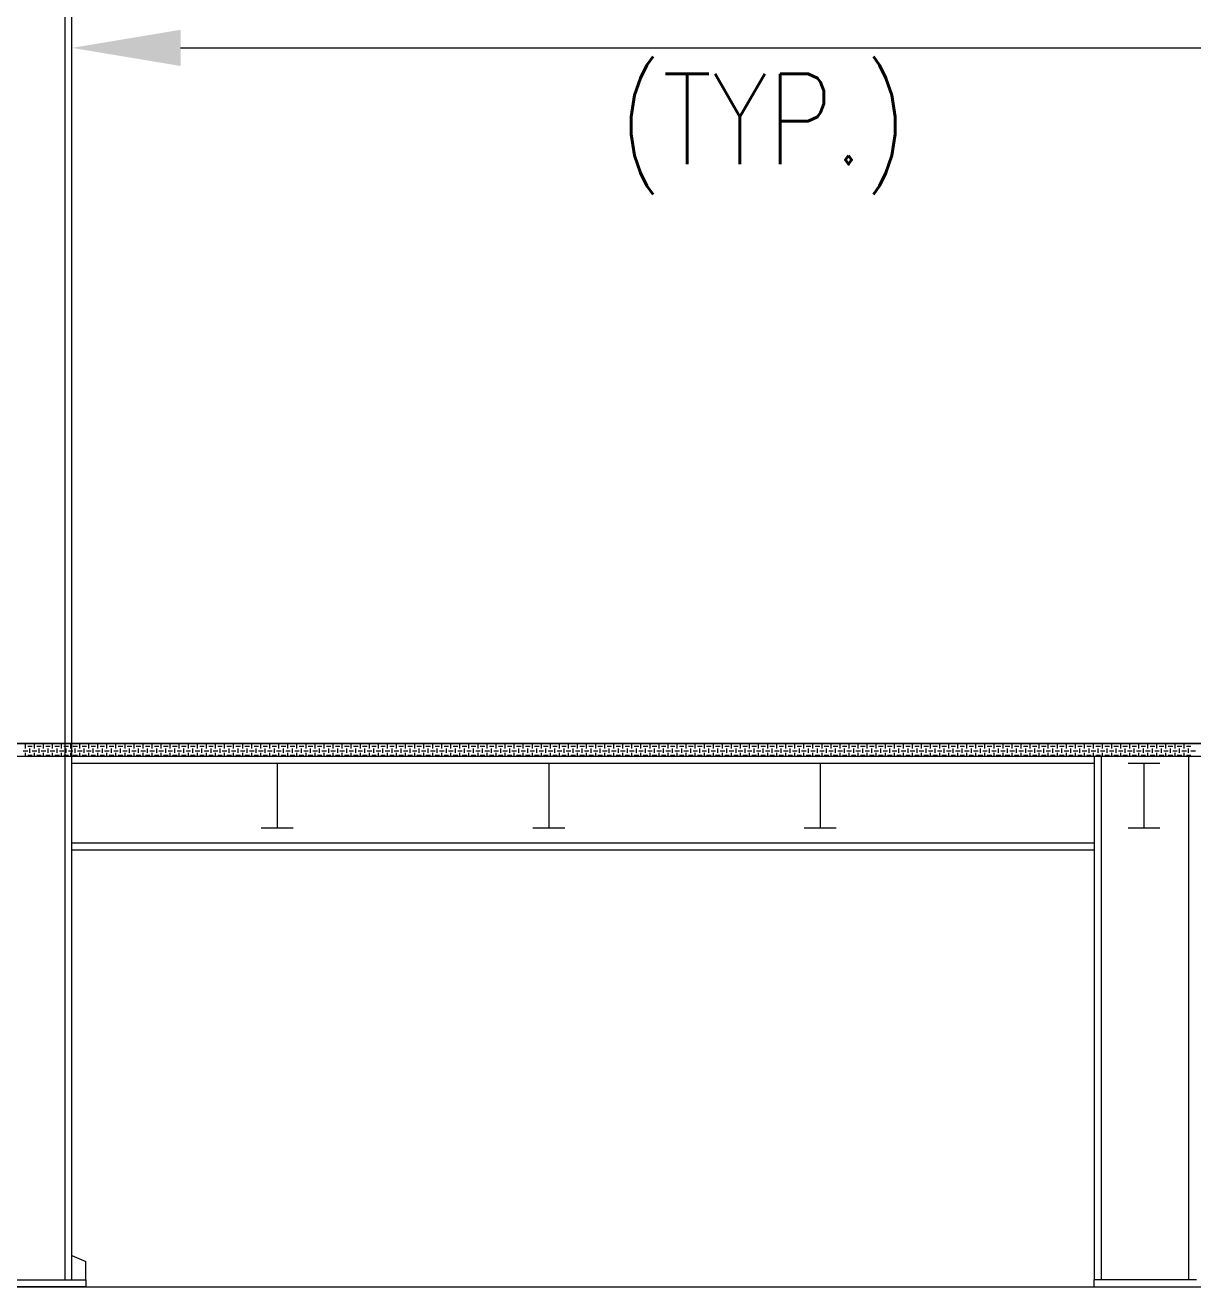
# Model space of a CAD drawing. Header units: millimetres. Extents: x 656141 to 1304589, y -54663 to 110742.
# Drawn here: x 980245 to 986694, y 79349 to 86317 of the extents above; entities that cross this region are included whole.
import ezdxf

# ---------------------------------------------------------------- set-up
doc = ezdxf.new("R2010")
doc.units = ezdxf.units.MM
doc.header["$LTSCALE"] = 0.35
doc.header["$MEASUREMENT"] = 0
doc.linetypes.add('CONTIN', pattern=[0, 0, 0])
doc.layers.get('0').update_dxf_attribs({"linetype": 'CONTIN'})
doc.styles.add('ROMANT', font='simplex.shx')

msp = doc.modelspace()

# ---------------------------------------------------------------- linework, layer by layer
at = {"lineweight": 0}
for p, q in [((980465.2, 79387.3), (980465.3, 89466.2)), ((980503.3, 79387.3), (980503.4, 89466.2)), ((980501.3, 82240.8), (986152.2, 82240.8)), ((986152.2, 79387.3), (986152.2, 82278.9)), ((986190.3, 79387.3), (986190.3, 82278.9)), ((986673.2, 79387.3), (986673.2, 82278.9)), ((980503.3, 81801), (986152.2, 81801)), ((980503.3, 81762.9), (986152.2, 81762.9)), ((980503.3, 79521.1), (980579.5, 79488.9)), ((980579.5, 79387.3), (980579.5, 79488.9)), ((979768, 79387.3), (980579.5, 79387.3)), ((979844.2, 79387.3), (980503.3, 79387.3)), ((980579.5, 79387.3), (980579.5, 79349.2)), ((980579.5, 79349.2), (979768, 79349.2))]:
    msp.add_line(p, q, dxfattribs=at)
at = {"color": 6, "linetype": 'ByBlock', "lineweight": 0}
msp.add_line((981103.4, 86191.5), (988197.8, 86191.5), dxfattribs=at)
at = {"color": 251, "linetype": 'Continuous', "lineweight": 0}
for p, q in [((961120.2, 82349.2), (999227.3, 82349.2)), ((999227.3, 82349.2), (961120.2, 82349.2)), ((980233.8, 82309.8), (980258.8, 82309.8)), ((980246.3, 82322.3), (980246.3, 82347.3)), ((980246.3, 82278.9), (980246.3, 82297.3)), ((980258.8, 82334.8), (980283.8, 82334.8)), ((980258.8, 82284.8), (980283.8, 82284.8)), ((980271.3, 82347.3), (980271.3, 82349.2)), ((980271.3, 82297.3), (980271.3, 82322.3)), ((980283.8, 82309.8), (980308.8, 82309.8)), ((980296.3, 82322.3), (980296.3, 82347.3)), ((980296.3, 82278.9), (980296.3, 82297.3)), ((980308.8, 82334.8), (980333.8, 82334.8)), ((980308.8, 82284.8), (980333.8, 82284.8)), ((980321.3, 82347.3), (980321.3, 82349.2)), ((980321.3, 82297.3), (980321.3, 82322.3)), ((980333.8, 82309.8), (980358.8, 82309.8)), ((980346.3, 82322.3), (980346.3, 82347.3)), ((980346.3, 82278.9), (980346.3, 82297.3)), ((980358.8, 82334.8), (980383.8, 82334.8)), ((980358.8, 82284.8), (980383.8, 82284.8)), ((980371.3, 82347.3), (980371.3, 82349.2)), ((980371.3, 82297.3), (980371.3, 82322.3)), ((980383.8, 82309.8), (980408.8, 82309.8)), ((980396.3, 82322.3), (980396.3, 82347.3)), ((980396.3, 82278.9), (980396.3, 82297.3)), ((980408.8, 82334.8), (980433.8, 82334.8)), ((980408.8, 82284.8), (980433.8, 82284.8)), ((980421.3, 82347.3), (980421.3, 82349.2)), ((980421.3, 82297.3), (980421.3, 82322.3)), ((980433.8, 82309.8), (980458.8, 82309.8)), ((980446.3, 82322.3), (980446.3, 82347.3)), ((980446.3, 82278.9), (980446.3, 82297.3)), ((980458.8, 82334.8), (980483.8, 82334.8)), ((980458.8, 82284.8), (980483.8, 82284.8)), ((980471.3, 82347.3), (980471.3, 82349.2)), ((980471.3, 82297.3), (980471.3, 82322.3)), ((980483.8, 82309.8), (980508.8, 82309.8)), ((980496.3, 82322.3), (980496.3, 82347.3)), ((980496.3, 82278.9), (980496.3, 82297.3)), ((980508.8, 82334.8), (980533.8, 82334.8)), ((980508.8, 82284.8), (980533.8, 82284.8)), ((980521.3, 82347.3), (980521.3, 82349.2)), ((980521.3, 82297.3), (980521.3, 82322.3)), ((980533.8, 82309.8), (980558.8, 82309.8)), ((980546.3, 82322.3), (980546.3, 82347.3)), ((980546.3, 82278.9), (980546.3, 82297.3)), ((980558.8, 82334.8), (980583.8, 82334.8)), ((980558.8, 82284.8), (980583.8, 82284.8)), ((980571.3, 82347.3), (980571.3, 82349.2)), ((980571.3, 82297.3), (980571.3, 82322.3)), ((980583.8, 82309.8), (980608.8, 82309.8)), ((980596.3, 82322.3), (980596.3, 82347.3)), ((980596.3, 82278.9), (980596.3, 82297.3)), ((980608.8, 82334.8), (980633.8, 82334.8)), ((980608.8, 82284.8), (980633.8, 82284.8)), ((980621.3, 82347.3), (980621.3, 82349.2)), ((980621.3, 82297.3), (980621.3, 82322.3)), ((980633.8, 82309.8), (980658.8, 82309.8)), ((980646.3, 82322.3), (980646.3, 82347.3)), ((980646.3, 82278.9), (980646.3, 82297.3)), ((980658.8, 82334.8), (980683.8, 82334.8)), ((980658.8, 82284.8), (980683.8, 82284.8)), ((980671.3, 82347.3), (980671.3, 82349.2)), ((980671.3, 82297.3), (980671.3, 82322.3)), ((980683.8, 82309.8), (980708.8, 82309.8)), ((980696.3, 82322.3), (980696.3, 82347.3)), ((980696.3, 82278.9), (980696.3, 82297.3)), ((980708.8, 82334.8), (980733.8, 82334.8)), ((980708.8, 82284.8), (980733.8, 82284.8)), ((980721.3, 82347.3), (980721.3, 82349.2)), ((980721.3, 82297.3), (980721.3, 82322.3)), ((980733.8, 82309.8), (980758.8, 82309.8)), ((980746.3, 82322.3), (980746.3, 82347.3)), ((980746.3, 82278.9), (980746.3, 82297.3)), ((980758.8, 82334.8), (980783.8, 82334.8)), ((980758.8, 82284.8), (980783.8, 82284.8)), ((980771.3, 82347.3), (980771.3, 82349.2)), ((980771.3, 82297.3), (980771.3, 82322.3)), ((980783.8, 82309.8), (980808.8, 82309.8)), ((980796.3, 82322.3), (980796.3, 82347.3)), ((980796.3, 82278.9), (980796.3, 82297.3)), ((980808.8, 82334.8), (980833.8, 82334.8)), ((980808.8, 82284.8), (980833.8, 82284.8)), ((980821.3, 82347.3), (980821.3, 82349.2)), ((980821.3, 82297.3), (980821.3, 82322.3)), ((980833.8, 82309.8), (980858.8, 82309.8)), ((980846.3, 82322.3), (980846.3, 82347.3)), ((980846.3, 82278.9), (980846.3, 82297.3)), ((980858.8, 82334.8), (980883.8, 82334.8)), ((980858.8, 82284.8), (980883.8, 82284.8)), ((980871.3, 82347.3), (980871.3, 82349.2)), ((980871.3, 82297.3), (980871.3, 82322.3)), ((980883.8, 82309.8), (980908.8, 82309.8)), ((980896.3, 82322.3), (980896.3, 82347.3)), ((980896.3, 82278.9), (980896.3, 82297.3)), ((980908.8, 82334.8), (980933.8, 82334.8)), ((980908.8, 82284.8), (980933.8, 82284.8)), ((980921.3, 82347.3), (980921.3, 82349.2)), ((980921.3, 82297.3), (980921.3, 82322.3)), ((980933.8, 82309.8), (980958.8, 82309.8)), ((980946.3, 82322.3), (980946.3, 82347.3)), ((980946.3, 82278.9), (980946.3, 82297.3)), ((980958.8, 82334.8), (980983.8, 82334.8)), ((980958.8, 82284.8), (980983.8, 82284.8)), ((980971.3, 82347.3), (980971.3, 82349.2)), ((980971.3, 82297.3), (980971.3, 82322.3)), ((980983.8, 82309.8), (981008.8, 82309.8)), ((980996.3, 82322.3), (980996.3, 82347.3)), ((980996.3, 82278.9), (980996.3, 82297.3)), ((981008.8, 82334.8), (981033.8, 82334.8)), ((981008.8, 82284.8), (981033.8, 82284.8)), ((981021.3, 82347.3), (981021.3, 82349.2)), ((981021.3, 82297.3), (981021.3, 82322.3)), ((981033.8, 82309.8), (981058.8, 82309.8)), ((981046.3, 82322.3), (981046.3, 82347.3)), ((981046.3, 82278.9), (981046.3, 82297.3)), ((981058.8, 82334.8), (981083.8, 82334.8)), ((981058.8, 82284.8), (981083.8, 82284.8)), ((981071.3, 82347.3), (981071.3, 82349.2)), ((981071.3, 82297.3), (981071.3, 82322.3)), ((981083.8, 82309.8), (981108.8, 82309.8)), ((981096.3, 82322.3), (981096.3, 82347.3)), ((981096.3, 82278.9), (981096.3, 82297.3)), ((981108.8, 82334.8), (981133.8, 82334.8)), ((981108.8, 82284.8), (981133.8, 82284.8)), ((981121.3, 82347.3), (981121.3, 82349.2)), ((981121.3, 82297.3), (981121.3, 82322.3)), ((981133.8, 82309.8), (981158.8, 82309.8)), ((981146.3, 82322.3), (981146.3, 82347.3)), ((981146.3, 82278.9), (981146.3, 82297.3)), ((981158.8, 82334.8), (981183.8, 82334.8)), ((981158.8, 82284.8), (981183.8, 82284.8)), ((981171.3, 82347.3), (981171.3, 82349.2)), ((981171.3, 82297.3), (981171.3, 82322.3)), ((981183.8, 82309.8), (981208.8, 82309.8)), ((981196.3, 82322.3), (981196.3, 82347.3)), ((981196.3, 82278.9), (981196.3, 82297.3)), ((981208.8, 82334.8), (981233.8, 82334.8)), ((981208.8, 82284.8), (981233.8, 82284.8)), ((981221.3, 82347.3), (981221.3, 82349.2)), ((981221.3, 82297.3), (981221.3, 82322.3)), ((981233.8, 82309.8), (981258.8, 82309.8)), ((981246.3, 82322.3), (981246.3, 82347.3)), ((981246.3, 82278.9), (981246.3, 82297.3)), ((981258.8, 82334.8), (981283.8, 82334.8)), ((981258.8, 82284.8), (981283.8, 82284.8)), ((981271.3, 82347.3), (981271.3, 82349.2)), ((981271.3, 82297.3), (981271.3, 82322.3)), ((981283.8, 82309.8), (981308.8, 82309.8)), ((981296.3, 82322.3), (981296.3, 82347.3)), ((981296.3, 82278.9), (981296.3, 82297.3)), ((981308.8, 82334.8), (981333.8, 82334.8)), ((981308.8, 82284.8), (981333.8, 82284.8)), ((981321.3, 82347.3), (981321.3, 82349.2)), ((981321.3, 82297.3), (981321.3, 82322.3)), ((981333.8, 82309.8), (981358.8, 82309.8)), ((981346.3, 82322.3), (981346.3, 82347.3)), ((981346.3, 82278.9), (981346.3, 82297.3)), ((981358.8, 82334.8), (981383.8, 82334.8)), ((981358.8, 82284.8), (981383.8, 82284.8)), ((981371.3, 82347.3), (981371.3, 82349.2)), ((981371.3, 82297.3), (981371.3, 82322.3)), ((981383.8, 82309.8), (981408.8, 82309.8)), ((981396.3, 82322.3), (981396.3, 82347.3)), ((981396.3, 82278.9), (981396.3, 82297.3)), ((981408.8, 82334.8), (981433.8, 82334.8)), ((981408.8, 82284.8), (981433.8, 82284.8)), ((981421.3, 82347.3), (981421.3, 82349.2)), ((981421.3, 82297.3), (981421.3, 82322.3)), ((981433.8, 82309.8), (981458.8, 82309.8)), ((981446.3, 82322.3), (981446.3, 82347.3)), ((981446.3, 82278.9), (981446.3, 82297.3)), ((981458.8, 82334.8), (981483.8, 82334.8)), ((981458.8, 82284.8), (981483.8, 82284.8)), ((981471.3, 82347.3), (981471.3, 82349.2)), ((981471.3, 82297.3), (981471.3, 82322.3)), ((981483.8, 82309.8), (981508.8, 82309.8)), ((981496.3, 82322.3), (981496.3, 82347.3)), ((981496.3, 82278.9), (981496.3, 82297.3)), ((981508.8, 82334.8), (981533.8, 82334.8)), ((981508.8, 82284.8), (981533.8, 82284.8)), ((981521.3, 82347.3), (981521.3, 82349.2)), ((981521.3, 82297.3), (981521.3, 82322.3)), ((981533.8, 82309.8), (981558.8, 82309.8)), ((981546.3, 82322.3), (981546.3, 82347.3)), ((981546.3, 82278.9), (981546.3, 82297.3)), ((981558.8, 82334.8), (981583.8, 82334.8)), ((981558.8, 82284.8), (981583.8, 82284.8)), ((981571.3, 82347.3), (981571.3, 82349.2)), ((981571.3, 82297.3), (981571.3, 82322.3)), ((981583.8, 82309.8), (981608.8, 82309.8)), ((981596.3, 82322.3), (981596.3, 82347.3)), ((981596.3, 82278.9), (981596.3, 82297.3)), ((981608.8, 82334.8), (981633.8, 82334.8)), ((981608.8, 82284.8), (981633.8, 82284.8)), ((981621.3, 82347.3), (981621.3, 82349.2)), ((981621.3, 82297.3), (981621.3, 82322.3)), ((981633.8, 82309.8), (981658.8, 82309.8)), ((981646.3, 82322.3), (981646.3, 82347.3)), ((981646.3, 82278.9), (981646.3, 82297.3)), ((981658.8, 82334.8), (981683.8, 82334.8)), ((981658.8, 82284.8), (981683.8, 82284.8)), ((981671.3, 82347.3), (981671.3, 82349.2)), ((981671.3, 82297.3), (981671.3, 82322.3)), ((981683.8, 82309.8), (981708.8, 82309.8)), ((981696.3, 82322.3), (981696.3, 82347.3)), ((981696.3, 82278.9), (981696.3, 82297.3)), ((981708.8, 82334.8), (981733.8, 82334.8)), ((981708.8, 82284.8), (981733.8, 82284.8)), ((981721.3, 82347.3), (981721.3, 82349.2)), ((981721.3, 82297.3), (981721.3, 82322.3)), ((981733.8, 82309.8), (981758.8, 82309.8)), ((981746.3, 82322.3), (981746.3, 82347.3)), ((981746.3, 82278.9), (981746.3, 82297.3)), ((981758.8, 82334.8), (981783.8, 82334.8)), ((981758.8, 82284.8), (981783.8, 82284.8)), ((981771.3, 82347.3), (981771.3, 82349.2)), ((981771.3, 82297.3), (981771.3, 82322.3)), ((981783.8, 82309.8), (981808.8, 82309.8)), ((981796.3, 82322.3), (981796.3, 82347.3)), ((981796.3, 82278.9), (981796.3, 82297.3)), ((981808.8, 82334.8), (981833.8, 82334.8)), ((981808.8, 82284.8), (981833.8, 82284.8)), ((981821.3, 82347.3), (981821.3, 82349.2)), ((981821.3, 82297.3), (981821.3, 82322.3)), ((981833.8, 82309.8), (981858.8, 82309.8)), ((981846.3, 82322.3), (981846.3, 82347.3)), ((981846.3, 82278.9), (981846.3, 82297.3)), ((981858.8, 82334.8), (981883.8, 82334.8)), ((981858.8, 82284.8), (981883.8, 82284.8)), ((981871.3, 82347.3), (981871.3, 82349.2)), ((981871.3, 82297.3), (981871.3, 82322.3)), ((981883.8, 82309.8), (981908.8, 82309.8)), ((981896.3, 82322.3), (981896.3, 82347.3)), ((981896.3, 82278.9), (981896.3, 82297.3)), ((981908.8, 82334.8), (981933.8, 82334.8)), ((981908.8, 82284.8), (981933.8, 82284.8)), ((981921.3, 82347.3), (981921.3, 82349.2)), ((981921.3, 82297.3), (981921.3, 82322.3)), ((981933.8, 82309.8), (981958.8, 82309.8)), ((981946.3, 82322.3), (981946.3, 82347.3)), ((981946.3, 82278.9), (981946.3, 82297.3)), ((981958.8, 82334.8), (981983.8, 82334.8)), ((981958.8, 82284.8), (981983.8, 82284.8)), ((981971.3, 82347.3), (981971.3, 82349.2)), ((981971.3, 82297.3), (981971.3, 82322.3)), ((981983.8, 82309.8), (982008.8, 82309.8)), ((981996.3, 82322.3), (981996.3, 82347.3)), ((981996.3, 82278.9), (981996.3, 82297.3)), ((982008.8, 82334.8), (982033.8, 82334.8)), ((982008.8, 82284.8), (982033.8, 82284.8)), ((982021.3, 82347.3), (982021.3, 82349.2)), ((982021.3, 82297.3), (982021.3, 82322.3)), ((982033.8, 82309.8), (982058.8, 82309.8)), ((982046.3, 82322.3), (982046.3, 82347.3)), ((982046.3, 82278.9), (982046.3, 82297.3)), ((982058.8, 82334.8), (982083.8, 82334.8)), ((982058.8, 82284.8), (982083.8, 82284.8)), ((982071.3, 82347.3), (982071.3, 82349.2)), ((982071.3, 82297.3), (982071.3, 82322.3)), ((982083.8, 82309.8), (982108.8, 82309.8)), ((982096.3, 82322.3), (982096.3, 82347.3)), ((982096.3, 82278.9), (982096.3, 82297.3)), ((982108.8, 82334.8), (982133.8, 82334.8)), ((982108.8, 82284.8), (982133.8, 82284.8)), ((982121.3, 82347.3), (982121.3, 82349.2)), ((982121.3, 82297.3), (982121.3, 82322.3)), ((982133.8, 82309.8), (982158.8, 82309.8)), ((982146.3, 82322.3), (982146.3, 82347.3)), ((982146.3, 82278.9), (982146.3, 82297.3)), ((982158.8, 82334.8), (982183.8, 82334.8)), ((982158.8, 82284.8), (982183.8, 82284.8)), ((982171.3, 82347.3), (982171.3, 82349.2)), ((982171.3, 82297.3), (982171.3, 82322.3)), ((982183.8, 82309.8), (982208.8, 82309.8)), ((982196.3, 82322.3), (982196.3, 82347.3)), ((982196.3, 82278.9), (982196.3, 82297.3)), ((982208.8, 82334.8), (982233.8, 82334.8)), ((982208.8, 82284.8), (982233.8, 82284.8)), ((982221.3, 82347.3), (982221.3, 82349.2)), ((982221.3, 82297.3), (982221.3, 82322.3)), ((982233.8, 82309.8), (982258.8, 82309.8)), ((982246.3, 82322.3), (982246.3, 82347.3)), ((982246.3, 82278.9), (982246.3, 82297.3)), ((982258.8, 82334.8), (982283.8, 82334.8)), ((982258.8, 82284.8), (982283.8, 82284.8)), ((982271.3, 82347.3), (982271.3, 82349.2)), ((982271.3, 82297.3), (982271.3, 82322.3)), ((982283.8, 82309.8), (982308.8, 82309.8)), ((982296.3, 82322.3), (982296.3, 82347.3)), ((982296.3, 82278.9), (982296.3, 82297.3)), ((982308.8, 82334.8), (982333.8, 82334.8)), ((982308.8, 82284.8), (982333.8, 82284.8)), ((982321.3, 82347.3), (982321.3, 82349.2)), ((982321.3, 82297.3), (982321.3, 82322.3)), ((982333.8, 82309.8), (982358.8, 82309.8)), ((982346.3, 82322.3), (982346.3, 82347.3)), ((982346.3, 82278.9), (982346.3, 82297.3)), ((982358.8, 82334.8), (982383.8, 82334.8)), ((982358.8, 82284.8), (982383.8, 82284.8)), ((982371.3, 82347.3), (982371.3, 82349.2)), ((982371.3, 82297.3), (982371.3, 82322.3)), ((982383.8, 82309.8), (982408.8, 82309.8)), ((982396.3, 82322.3), (982396.3, 82347.3)), ((982396.3, 82278.9), (982396.3, 82297.3)), ((982408.8, 82334.8), (982433.8, 82334.8)), ((982408.8, 82284.8), (982433.8, 82284.8)), ((982421.3, 82347.3), (982421.3, 82349.2)), ((982421.3, 82297.3), (982421.3, 82322.3)), ((982433.8, 82309.8), (982458.8, 82309.8)), ((982446.3, 82322.3), (982446.3, 82347.3)), ((982446.3, 82278.9), (982446.3, 82297.3)), ((982458.8, 82334.8), (982483.8, 82334.8)), ((982458.8, 82284.8), (982483.8, 82284.8)), ((982471.3, 82347.3), (982471.3, 82349.2)), ((982471.3, 82297.3), (982471.3, 82322.3)), ((982483.8, 82309.8), (982508.8, 82309.8)), ((982496.3, 82322.3), (982496.3, 82347.3)), ((982496.3, 82278.9), (982496.3, 82297.3)), ((982508.8, 82334.8), (982533.8, 82334.8)), ((982508.8, 82284.8), (982533.8, 82284.8)), ((982521.3, 82347.3), (982521.3, 82349.2)), ((982521.3, 82297.3), (982521.3, 82322.3)), ((982533.8, 82309.8), (982558.8, 82309.8)), ((982546.3, 82322.3), (982546.3, 82347.3)), ((982546.3, 82278.9), (982546.3, 82297.3)), ((982558.8, 82334.8), (982583.8, 82334.8)), ((982558.8, 82284.8), (982583.8, 82284.8)), ((982571.3, 82347.3), (982571.3, 82349.2)), ((982571.3, 82297.3), (982571.3, 82322.3)), ((982583.8, 82309.8), (982608.8, 82309.8)), ((982596.3, 82322.3), (982596.3, 82347.3)), ((982596.3, 82278.9), (982596.3, 82297.3)), ((982608.8, 82334.8), (982633.8, 82334.8)), ((982608.8, 82284.8), (982633.8, 82284.8)), ((982621.3, 82347.3), (982621.3, 82349.2)), ((982621.3, 82297.3), (982621.3, 82322.3)), ((982633.8, 82309.8), (982658.8, 82309.8)), ((982646.3, 82322.3), (982646.3, 82347.3)), ((982646.3, 82278.9), (982646.3, 82297.3)), ((982658.8, 82334.8), (982683.8, 82334.8)), ((982658.8, 82284.8), (982683.8, 82284.8)), ((982671.3, 82347.3), (982671.3, 82349.2)), ((982671.3, 82297.3), (982671.3, 82322.3)), ((982683.8, 82309.8), (982708.8, 82309.8)), ((982696.3, 82322.3), (982696.3, 82347.3)), ((982696.3, 82278.9), (982696.3, 82297.3)), ((982708.8, 82334.8), (982733.8, 82334.8)), ((982708.8, 82284.8), (982733.8, 82284.8)), ((982721.3, 82347.3), (982721.3, 82349.2)), ((982721.3, 82297.3), (982721.3, 82322.3)), ((982733.8, 82309.8), (982758.8, 82309.8)), ((982746.3, 82322.3), (982746.3, 82347.3)), ((982746.3, 82278.9), (982746.3, 82297.3)), ((982758.8, 82334.8), (982783.8, 82334.8)), ((982758.8, 82284.8), (982783.8, 82284.8)), ((982771.3, 82347.3), (982771.3, 82349.2)), ((982771.3, 82297.3), (982771.3, 82322.3)), ((982783.8, 82309.8), (982808.8, 82309.8)), ((982796.3, 82322.3), (982796.3, 82347.3)), ((982796.3, 82278.9), (982796.3, 82297.3)), ((982808.8, 82334.8), (982833.8, 82334.8)), ((982808.8, 82284.8), (982833.8, 82284.8)), ((982821.3, 82347.3), (982821.3, 82349.2)), ((982821.3, 82297.3), (982821.3, 82322.3)), ((982833.8, 82309.8), (982858.8, 82309.8)), ((982846.3, 82322.3), (982846.3, 82347.3)), ((982846.3, 82278.9), (982846.3, 82297.3)), ((982858.8, 82334.8), (982883.8, 82334.8)), ((982858.8, 82284.8), (982883.8, 82284.8)), ((982871.3, 82347.3), (982871.3, 82349.2)), ((982871.3, 82297.3), (982871.3, 82322.3)), ((982883.8, 82309.8), (982908.8, 82309.8)), ((982896.3, 82322.3), (982896.3, 82347.3)), ((982896.3, 82278.9), (982896.3, 82297.3)), ((982908.8, 82334.8), (982933.8, 82334.8)), ((982908.8, 82284.8), (982933.8, 82284.8)), ((982921.3, 82347.3), (982921.3, 82349.2)), ((982921.3, 82297.3), (982921.3, 82322.3)), ((982933.8, 82309.8), (982958.8, 82309.8)), ((982946.3, 82322.3), (982946.3, 82347.3)), ((982946.3, 82278.9), (982946.3, 82297.3)), ((982958.8, 82334.8), (982983.8, 82334.8)), ((982958.8, 82284.8), (982983.8, 82284.8)), ((982971.3, 82347.3), (982971.3, 82349.2)), ((982971.3, 82297.3), (982971.3, 82322.3)), ((982983.8, 82309.8), (983008.8, 82309.8)), ((982996.3, 82322.3), (982996.3, 82347.3)), ((982996.3, 82278.9), (982996.3, 82297.3)), ((983008.8, 82334.8), (983033.8, 82334.8)), ((983008.8, 82284.8), (983033.8, 82284.8)), ((983021.3, 82347.3), (983021.3, 82349.2)), ((983021.3, 82297.3), (983021.3, 82322.3)), ((983033.8, 82309.8), (983058.8, 82309.8)), ((983046.3, 82322.3), (983046.3, 82347.3)), ((983046.3, 82278.9), (983046.3, 82297.3)), ((983058.8, 82334.8), (983083.8, 82334.8)), ((983058.8, 82284.8), (983083.8, 82284.8)), ((983071.3, 82347.3), (983071.3, 82349.2)), ((983071.3, 82297.3), (983071.3, 82322.3)), ((983083.8, 82309.8), (983108.8, 82309.8)), ((983096.3, 82322.3), (983096.3, 82347.3)), ((983096.3, 82278.9), (983096.3, 82297.3)), ((983108.8, 82334.8), (983133.8, 82334.8)), ((983108.8, 82284.8), (983133.8, 82284.8)), ((983121.3, 82347.3), (983121.3, 82349.2)), ((983121.3, 82297.3), (983121.3, 82322.3)), ((983133.8, 82309.8), (983158.8, 82309.8)), ((983146.3, 82322.3), (983146.3, 82347.3)), ((983146.3, 82278.9), (983146.3, 82297.3)), ((983158.8, 82334.8), (983183.8, 82334.8)), ((983158.8, 82284.8), (983183.8, 82284.8)), ((983171.3, 82347.3), (983171.3, 82349.2)), ((983171.3, 82297.3), (983171.3, 82322.3)), ((983183.8, 82309.8), (983208.8, 82309.8)), ((983196.3, 82322.3), (983196.3, 82347.3)), ((983196.3, 82278.9), (983196.3, 82297.3)), ((983208.8, 82334.8), (983233.8, 82334.8)), ((983208.8, 82284.8), (983233.8, 82284.8)), ((983221.3, 82347.3), (983221.3, 82349.2)), ((983221.3, 82297.3), (983221.3, 82322.3)), ((983233.8, 82309.8), (983258.8, 82309.8)), ((983246.3, 82322.3), (983246.3, 82347.3)), ((983246.3, 82278.9), (983246.3, 82297.3)), ((983258.8, 82334.8), (983283.8, 82334.8)), ((983258.8, 82284.8), (983283.8, 82284.8)), ((983271.3, 82347.3), (983271.3, 82349.2)), ((983271.3, 82297.3), (983271.3, 82322.3)), ((983283.8, 82309.8), (983308.8, 82309.8)), ((983296.3, 82322.3), (983296.3, 82347.3)), ((983296.3, 82278.9), (983296.3, 82297.3)), ((983308.8, 82334.8), (983333.8, 82334.8)), ((983308.8, 82284.8), (983333.8, 82284.8)), ((983321.3, 82347.3), (983321.3, 82349.2)), ((983321.3, 82297.3), (983321.3, 82322.3)), ((983333.8, 82309.8), (983358.8, 82309.8)), ((983346.3, 82322.3), (983346.3, 82347.3)), ((983346.3, 82278.9), (983346.3, 82297.3)), ((983358.8, 82334.8), (983383.8, 82334.8)), ((983358.8, 82284.8), (983383.8, 82284.8)), ((983371.3, 82347.3), (983371.3, 82349.2)), ((983371.3, 82297.3), (983371.3, 82322.3)), ((983383.8, 82309.8), (983408.8, 82309.8)), ((983396.3, 82322.3), (983396.3, 82347.3)), ((983396.3, 82278.9), (983396.3, 82297.3)), ((983408.8, 82334.8), (983433.8, 82334.8)), ((983408.8, 82284.8), (983433.8, 82284.8)), ((983421.3, 82347.3), (983421.3, 82349.2)), ((983421.3, 82297.3), (983421.3, 82322.3)), ((983433.8, 82309.8), (983458.8, 82309.8)), ((983446.3, 82322.3), (983446.3, 82347.3)), ((983446.3, 82278.9), (983446.3, 82297.3)), ((983458.8, 82334.8), (983483.8, 82334.8)), ((983458.8, 82284.8), (983483.8, 82284.8)), ((983471.3, 82347.3), (983471.3, 82349.2)), ((983471.3, 82297.3), (983471.3, 82322.3)), ((983483.8, 82309.8), (983508.8, 82309.8)), ((983496.3, 82322.3), (983496.3, 82347.3)), ((983496.3, 82278.9), (983496.3, 82297.3)), ((983508.8, 82334.8), (983533.8, 82334.8)), ((983508.8, 82284.8), (983533.8, 82284.8)), ((983521.3, 82347.3), (983521.3, 82349.2)), ((983521.3, 82297.3), (983521.3, 82322.3)), ((983533.8, 82309.8), (983558.8, 82309.8)), ((983546.3, 82322.3), (983546.3, 82347.3)), ((983546.3, 82278.9), (983546.3, 82297.3)), ((983558.8, 82334.8), (983583.8, 82334.8)), ((983558.8, 82284.8), (983583.8, 82284.8)), ((983571.3, 82347.3), (983571.3, 82349.2)), ((983571.3, 82297.3), (983571.3, 82322.3)), ((983583.8, 82309.8), (983608.8, 82309.8)), ((983596.3, 82322.3), (983596.3, 82347.3)), ((983596.3, 82278.9), (983596.3, 82297.3)), ((983608.8, 82334.8), (983633.8, 82334.8)), ((983608.8, 82284.8), (983633.8, 82284.8)), ((983621.3, 82347.3), (983621.3, 82349.2)), ((983621.3, 82297.3), (983621.3, 82322.3)), ((983633.8, 82309.8), (983658.8, 82309.8)), ((983646.3, 82322.3), (983646.3, 82347.3)), ((983646.3, 82278.9), (983646.3, 82297.3)), ((983658.8, 82334.8), (983683.8, 82334.8)), ((983658.8, 82284.8), (983683.8, 82284.8)), ((983671.3, 82347.3), (983671.3, 82349.2)), ((983671.3, 82297.3), (983671.3, 82322.3)), ((983683.8, 82309.8), (983708.8, 82309.8)), ((983696.3, 82322.3), (983696.3, 82347.3)), ((983696.3, 82278.9), (983696.3, 82297.3)), ((983708.8, 82334.8), (983733.8, 82334.8)), ((983708.8, 82284.8), (983733.8, 82284.8)), ((983721.3, 82347.3), (983721.3, 82349.2)), ((983721.3, 82297.3), (983721.3, 82322.3)), ((983733.8, 82309.8), (983758.8, 82309.8)), ((983746.3, 82322.3), (983746.3, 82347.3)), ((983746.3, 82278.9), (983746.3, 82297.3)), ((983758.8, 82334.8), (983783.8, 82334.8)), ((983758.8, 82284.8), (983783.8, 82284.8)), ((983771.3, 82347.3), (983771.3, 82349.2)), ((983771.3, 82297.3), (983771.3, 82322.3)), ((983783.8, 82309.8), (983808.8, 82309.8)), ((983796.3, 82322.3), (983796.3, 82347.3)), ((983796.3, 82278.9), (983796.3, 82297.3)), ((983808.8, 82334.8), (983833.8, 82334.8)), ((983808.8, 82284.8), (983833.8, 82284.8)), ((983821.3, 82347.3), (983821.3, 82349.2)), ((983821.3, 82297.3), (983821.3, 82322.3)), ((983833.8, 82309.8), (983858.8, 82309.8)), ((983846.3, 82322.3), (983846.3, 82347.3)), ((983846.3, 82278.9), (983846.3, 82297.3)), ((983858.8, 82334.8), (983883.8, 82334.8)), ((983858.8, 82284.8), (983883.8, 82284.8)), ((983871.3, 82347.3), (983871.3, 82349.2)), ((983871.3, 82297.3), (983871.3, 82322.3)), ((983883.8, 82309.8), (983908.8, 82309.8)), ((983896.3, 82322.3), (983896.3, 82347.3)), ((983896.3, 82278.9), (983896.3, 82297.3)), ((983908.8, 82334.8), (983933.8, 82334.8)), ((983908.8, 82284.8), (983933.8, 82284.8)), ((983921.3, 82347.3), (983921.3, 82349.2)), ((983921.3, 82297.3), (983921.3, 82322.3)), ((983933.8, 82309.8), (983958.8, 82309.8)), ((983946.3, 82322.3), (983946.3, 82347.3)), ((983946.3, 82278.9), (983946.3, 82297.3)), ((983958.8, 82334.8), (983983.8, 82334.8)), ((983958.8, 82284.8), (983983.8, 82284.8)), ((983971.3, 82347.3), (983971.3, 82349.2)), ((983971.3, 82297.3), (983971.3, 82322.3)), ((983983.8, 82309.8), (984008.8, 82309.8)), ((983996.3, 82322.3), (983996.3, 82347.3)), ((983996.3, 82278.9), (983996.3, 82297.3)), ((984008.8, 82334.8), (984033.8, 82334.8)), ((984008.8, 82284.8), (984033.8, 82284.8)), ((984021.3, 82347.3), (984021.3, 82349.2)), ((984021.3, 82297.3), (984021.3, 82322.3)), ((984033.8, 82309.8), (984058.8, 82309.8)), ((984046.3, 82322.3), (984046.3, 82347.3)), ((984046.3, 82278.9), (984046.3, 82297.3)), ((984058.8, 82334.8), (984083.8, 82334.8)), ((984058.8, 82284.8), (984083.8, 82284.8)), ((984071.3, 82347.3), (984071.3, 82349.2)), ((984071.3, 82297.3), (984071.3, 82322.3)), ((984083.8, 82309.8), (984108.8, 82309.8)), ((984096.3, 82322.3), (984096.3, 82347.3)), ((984096.3, 82278.9), (984096.3, 82297.3)), ((984108.8, 82334.8), (984133.8, 82334.8)), ((984108.8, 82284.8), (984133.8, 82284.8)), ((984121.3, 82347.3), (984121.3, 82349.2)), ((984121.3, 82297.3), (984121.3, 82322.3)), ((984133.8, 82309.8), (984158.8, 82309.8)), ((984146.3, 82322.3), (984146.3, 82347.3)), ((984146.3, 82278.9), (984146.3, 82297.3)), ((984158.8, 82334.8), (984183.8, 82334.8)), ((984158.8, 82284.8), (984183.8, 82284.8)), ((984171.3, 82347.3), (984171.3, 82349.2)), ((984171.3, 82297.3), (984171.3, 82322.3)), ((984183.8, 82309.8), (984208.8, 82309.8)), ((984196.3, 82322.3), (984196.3, 82347.3)), ((984196.3, 82278.9), (984196.3, 82297.3)), ((984208.8, 82334.8), (984233.8, 82334.8)), ((984208.8, 82284.8), (984233.8, 82284.8)), ((984221.3, 82347.3), (984221.3, 82349.2)), ((984221.3, 82297.3), (984221.3, 82322.3)), ((984233.8, 82309.8), (984258.8, 82309.8)), ((984246.3, 82322.3), (984246.3, 82347.3)), ((984246.3, 82278.9), (984246.3, 82297.3)), ((984258.8, 82334.8), (984283.8, 82334.8)), ((984258.8, 82284.8), (984283.8, 82284.8)), ((984271.3, 82347.3), (984271.3, 82349.2)), ((984271.3, 82297.3), (984271.3, 82322.3)), ((984283.8, 82309.8), (984308.8, 82309.8)), ((984296.3, 82322.3), (984296.3, 82347.3)), ((984296.3, 82278.9), (984296.3, 82297.3)), ((984308.8, 82334.8), (984333.8, 82334.8)), ((984308.8, 82284.8), (984333.8, 82284.8)), ((984321.3, 82347.3), (984321.3, 82349.2)), ((984321.3, 82297.3), (984321.3, 82322.3)), ((984333.8, 82309.8), (984358.8, 82309.8)), ((984346.3, 82322.3), (984346.3, 82347.3)), ((984346.3, 82278.9), (984346.3, 82297.3)), ((984358.8, 82334.8), (984383.8, 82334.8)), ((984358.8, 82284.8), (984383.8, 82284.8)), ((984371.3, 82347.3), (984371.3, 82349.2)), ((984371.3, 82297.3), (984371.3, 82322.3)), ((984383.8, 82309.8), (984408.8, 82309.8)), ((984396.3, 82322.3), (984396.3, 82347.3)), ((984396.3, 82278.9), (984396.3, 82297.3)), ((984408.8, 82334.8), (984433.8, 82334.8)), ((984408.8, 82284.8), (984433.8, 82284.8)), ((984421.3, 82347.3), (984421.3, 82349.2)), ((984421.3, 82297.3), (984421.3, 82322.3)), ((984433.8, 82309.8), (984458.8, 82309.8)), ((984446.3, 82322.3), (984446.3, 82347.3)), ((984446.3, 82278.9), (984446.3, 82297.3)), ((984458.8, 82334.8), (984483.8, 82334.8)), ((984458.8, 82284.8), (984483.8, 82284.8)), ((984471.3, 82347.3), (984471.3, 82349.2)), ((984471.3, 82297.3), (984471.3, 82322.3)), ((984483.8, 82309.8), (984508.8, 82309.8)), ((984496.3, 82322.3), (984496.3, 82347.3)), ((984496.3, 82278.9), (984496.3, 82297.3)), ((984508.8, 82334.8), (984533.8, 82334.8)), ((984508.8, 82284.8), (984533.8, 82284.8)), ((984521.3, 82347.3), (984521.3, 82349.2)), ((984521.3, 82297.3), (984521.3, 82322.3)), ((984533.8, 82309.8), (984558.8, 82309.8)), ((984546.3, 82322.3), (984546.3, 82347.3)), ((984546.3, 82278.9), (984546.3, 82297.3)), ((984558.8, 82334.8), (984583.8, 82334.8)), ((984558.8, 82284.8), (984583.8, 82284.8)), ((984571.3, 82347.3), (984571.3, 82349.2)), ((984571.3, 82297.3), (984571.3, 82322.3)), ((984583.8, 82309.8), (984608.8, 82309.8)), ((984596.3, 82322.3), (984596.3, 82347.3)), ((984596.3, 82278.9), (984596.3, 82297.3)), ((984608.8, 82334.8), (984633.8, 82334.8)), ((984608.8, 82284.8), (984633.8, 82284.8)), ((984621.3, 82347.3), (984621.3, 82349.2)), ((984621.3, 82297.3), (984621.3, 82322.3)), ((984633.8, 82309.8), (984658.8, 82309.8)), ((984646.3, 82322.3), (984646.3, 82347.3)), ((984646.3, 82278.9), (984646.3, 82297.3)), ((984658.8, 82334.8), (984683.8, 82334.8)), ((984658.8, 82284.8), (984683.8, 82284.8)), ((984671.3, 82347.3), (984671.3, 82349.2)), ((984671.3, 82297.3), (984671.3, 82322.3)), ((984683.8, 82309.8), (984708.8, 82309.8)), ((984696.3, 82322.3), (984696.3, 82347.3)), ((984696.3, 82278.9), (984696.3, 82297.3)), ((984708.8, 82334.8), (984733.8, 82334.8)), ((984708.8, 82284.8), (984733.8, 82284.8)), ((984721.3, 82347.3), (984721.3, 82349.2)), ((984721.3, 82297.3), (984721.3, 82322.3)), ((984733.8, 82309.8), (984758.8, 82309.8)), ((984746.3, 82322.3), (984746.3, 82347.3)), ((984746.3, 82278.9), (984746.3, 82297.3)), ((984758.8, 82334.8), (984783.8, 82334.8)), ((984758.8, 82284.8), (984783.8, 82284.8)), ((984771.3, 82347.3), (984771.3, 82349.2)), ((984771.3, 82297.3), (984771.3, 82322.3)), ((984783.8, 82309.8), (984808.8, 82309.8)), ((984796.3, 82322.3), (984796.3, 82347.3)), ((984796.3, 82278.9), (984796.3, 82297.3)), ((984808.8, 82334.8), (984833.8, 82334.8)), ((984808.8, 82284.8), (984833.8, 82284.8)), ((984821.3, 82347.3), (984821.3, 82349.2)), ((984821.3, 82297.3), (984821.3, 82322.3)), ((984833.8, 82309.8), (984858.8, 82309.8)), ((984846.3, 82322.3), (984846.3, 82347.3)), ((984846.3, 82278.9), (984846.3, 82297.3)), ((984858.8, 82334.8), (984883.8, 82334.8)), ((984858.8, 82284.8), (984883.8, 82284.8)), ((984871.3, 82347.3), (984871.3, 82349.2)), ((984871.3, 82297.3), (984871.3, 82322.3)), ((984883.8, 82309.8), (984908.8, 82309.8)), ((984896.3, 82322.3), (984896.3, 82347.3)), ((984896.3, 82278.9), (984896.3, 82297.3)), ((984908.8, 82334.8), (984933.8, 82334.8)), ((984908.8, 82284.8), (984933.8, 82284.8)), ((984921.3, 82347.3), (984921.3, 82349.2)), ((984921.3, 82297.3), (984921.3, 82322.3)), ((984933.8, 82309.8), (984958.8, 82309.8)), ((984946.3, 82322.3), (984946.3, 82347.3)), ((984946.3, 82278.9), (984946.3, 82297.3)), ((984958.8, 82334.8), (984983.8, 82334.8)), ((984958.8, 82284.8), (984983.8, 82284.8)), ((984971.3, 82347.3), (984971.3, 82349.2)), ((984971.3, 82297.3), (984971.3, 82322.3)), ((984983.8, 82309.8), (985008.8, 82309.8)), ((984996.3, 82322.3), (984996.3, 82347.3)), ((984996.3, 82278.9), (984996.3, 82297.3)), ((985008.8, 82334.8), (985033.8, 82334.8)), ((985008.8, 82284.8), (985033.8, 82284.8)), ((985021.3, 82347.3), (985021.3, 82349.2)), ((985021.3, 82297.3), (985021.3, 82322.3)), ((985033.8, 82309.8), (985058.8, 82309.8)), ((985046.3, 82322.3), (985046.3, 82347.3)), ((985046.3, 82278.9), (985046.3, 82297.3)), ((985058.8, 82334.8), (985083.8, 82334.8)), ((985058.8, 82284.8), (985083.8, 82284.8)), ((985071.3, 82347.3), (985071.3, 82349.2)), ((985071.3, 82297.3), (985071.3, 82322.3)), ((985083.8, 82309.8), (985108.8, 82309.8)), ((985096.3, 82322.3), (985096.3, 82347.3)), ((985096.3, 82278.9), (985096.3, 82297.3)), ((985108.8, 82334.8), (985133.8, 82334.8)), ((985108.8, 82284.8), (985133.8, 82284.8)), ((985121.3, 82347.3), (985121.3, 82349.2)), ((985121.3, 82297.3), (985121.3, 82322.3)), ((985133.8, 82309.8), (985158.8, 82309.8)), ((985146.3, 82322.3), (985146.3, 82347.3)), ((985146.3, 82278.9), (985146.3, 82297.3)), ((985158.8, 82334.8), (985183.8, 82334.8)), ((985158.8, 82284.8), (985183.8, 82284.8)), ((985171.3, 82347.3), (985171.3, 82349.2)), ((985171.3, 82297.3), (985171.3, 82322.3)), ((985183.8, 82309.8), (985208.8, 82309.8)), ((985196.3, 82322.3), (985196.3, 82347.3)), ((985196.3, 82278.9), (985196.3, 82297.3)), ((985208.8, 82334.8), (985233.8, 82334.8)), ((985208.8, 82284.8), (985233.8, 82284.8)), ((985221.3, 82347.3), (985221.3, 82349.2)), ((985221.3, 82297.3), (985221.3, 82322.3)), ((985233.8, 82309.8), (985258.8, 82309.8)), ((985246.3, 82322.3), (985246.3, 82347.3)), ((985246.3, 82278.9), (985246.3, 82297.3)), ((985258.8, 82334.8), (985283.8, 82334.8)), ((985258.8, 82284.8), (985283.8, 82284.8)), ((985271.3, 82347.3), (985271.3, 82349.2)), ((985271.3, 82297.3), (985271.3, 82322.3)), ((985283.8, 82309.8), (985308.8, 82309.8)), ((985296.3, 82322.3), (985296.3, 82347.3)), ((985296.3, 82278.9), (985296.3, 82297.3)), ((985308.8, 82334.8), (985333.8, 82334.8)), ((985308.8, 82284.8), (985333.8, 82284.8)), ((985321.3, 82347.3), (985321.3, 82349.2)), ((985321.3, 82297.3), (985321.3, 82322.3)), ((985333.8, 82309.8), (985358.8, 82309.8)), ((985346.3, 82322.3), (985346.3, 82347.3)), ((985346.3, 82278.9), (985346.3, 82297.3)), ((985358.8, 82334.8), (985383.8, 82334.8)), ((985358.8, 82284.8), (985383.8, 82284.8)), ((985371.3, 82347.3), (985371.3, 82349.2)), ((985371.3, 82297.3), (985371.3, 82322.3)), ((985383.8, 82309.8), (985408.8, 82309.8)), ((985396.3, 82322.3), (985396.3, 82347.3)), ((985396.3, 82278.9), (985396.3, 82297.3)), ((985408.8, 82334.8), (985433.8, 82334.8)), ((985408.8, 82284.8), (985433.8, 82284.8)), ((985421.3, 82347.3), (985421.3, 82349.2)), ((985421.3, 82297.3), (985421.3, 82322.3)), ((985433.8, 82309.8), (985458.8, 82309.8)), ((985446.3, 82322.3), (985446.3, 82347.3)), ((985446.3, 82278.9), (985446.3, 82297.3)), ((985458.8, 82334.8), (985483.8, 82334.8)), ((985458.8, 82284.8), (985483.8, 82284.8)), ((985471.3, 82347.3), (985471.3, 82349.2)), ((985471.3, 82297.3), (985471.3, 82322.3)), ((985483.8, 82309.8), (985508.8, 82309.8)), ((985496.3, 82322.3), (985496.3, 82347.3)), ((985496.3, 82278.9), (985496.3, 82297.3)), ((985508.8, 82334.8), (985533.8, 82334.8)), ((985508.8, 82284.8), (985533.8, 82284.8)), ((985521.3, 82347.3), (985521.3, 82349.2)), ((985521.3, 82297.3), (985521.3, 82322.3)), ((985533.8, 82309.8), (985558.8, 82309.8)), ((985546.3, 82322.3), (985546.3, 82347.3)), ((985546.3, 82278.9), (985546.3, 82297.3)), ((985558.8, 82334.8), (985583.8, 82334.8)), ((985558.8, 82284.8), (985583.8, 82284.8)), ((985571.3, 82347.3), (985571.3, 82349.2)), ((985571.3, 82297.3), (985571.3, 82322.3)), ((985583.8, 82309.8), (985608.8, 82309.8)), ((985596.3, 82322.3), (985596.3, 82347.3)), ((985596.3, 82278.9), (985596.3, 82297.3)), ((985608.8, 82334.8), (985633.8, 82334.8)), ((985608.8, 82284.8), (985633.8, 82284.8)), ((985621.3, 82347.3), (985621.3, 82349.2)), ((985621.3, 82297.3), (985621.3, 82322.3)), ((985633.8, 82309.8), (985658.8, 82309.8)), ((985646.3, 82322.3), (985646.3, 82347.3)), ((985646.3, 82278.9), (985646.3, 82297.3)), ((985658.8, 82334.8), (985683.8, 82334.8)), ((985658.8, 82284.8), (985683.8, 82284.8)), ((985671.3, 82347.3), (985671.3, 82349.2)), ((985671.3, 82297.3), (985671.3, 82322.3)), ((985683.8, 82309.8), (985708.8, 82309.8)), ((985696.3, 82322.3), (985696.3, 82347.3)), ((985696.3, 82278.9), (985696.3, 82297.3)), ((985708.8, 82334.8), (985733.8, 82334.8)), ((985708.8, 82284.8), (985733.8, 82284.8)), ((985721.3, 82347.3), (985721.3, 82349.2)), ((985721.3, 82297.3), (985721.3, 82322.3)), ((985733.8, 82309.8), (985758.8, 82309.8)), ((985746.3, 82322.3), (985746.3, 82347.3)), ((985746.3, 82278.9), (985746.3, 82297.3)), ((985758.8, 82334.8), (985783.8, 82334.8)), ((985758.8, 82284.8), (985783.8, 82284.8)), ((985771.3, 82347.3), (985771.3, 82349.2)), ((985771.3, 82297.3), (985771.3, 82322.3)), ((985783.8, 82309.8), (985808.8, 82309.8)), ((985796.3, 82322.3), (985796.3, 82347.3)), ((985796.3, 82278.9), (985796.3, 82297.3)), ((985808.8, 82334.8), (985833.8, 82334.8)), ((985808.8, 82284.8), (985833.8, 82284.8)), ((985821.3, 82347.3), (985821.3, 82349.2)), ((985821.3, 82297.3), (985821.3, 82322.3)), ((985833.8, 82309.8), (985858.8, 82309.8)), ((985846.3, 82322.3), (985846.3, 82347.3)), ((985846.3, 82278.9), (985846.3, 82297.3)), ((985858.8, 82334.8), (985883.8, 82334.8)), ((985858.8, 82284.8), (985883.8, 82284.8)), ((985871.3, 82347.3), (985871.3, 82349.2)), ((985871.3, 82297.3), (985871.3, 82322.3)), ((985883.8, 82309.8), (985908.8, 82309.8)), ((985896.3, 82322.3), (985896.3, 82347.3)), ((985896.3, 82278.9), (985896.3, 82297.3)), ((985908.8, 82334.8), (985933.8, 82334.8)), ((985908.8, 82284.8), (985933.8, 82284.8)), ((985921.3, 82347.3), (985921.3, 82349.2)), ((985921.3, 82297.3), (985921.3, 82322.3)), ((985933.8, 82309.8), (985958.8, 82309.8)), ((985946.3, 82322.3), (985946.3, 82347.3)), ((985946.3, 82278.9), (985946.3, 82297.3)), ((985958.8, 82334.8), (985983.8, 82334.8)), ((985958.8, 82284.8), (985983.8, 82284.8)), ((985971.3, 82347.3), (985971.3, 82349.2)), ((985971.3, 82297.3), (985971.3, 82322.3)), ((985983.8, 82309.8), (986008.8, 82309.8)), ((985996.3, 82322.3), (985996.3, 82347.3)), ((985996.3, 82278.9), (985996.3, 82297.3)), ((986008.8, 82334.8), (986033.8, 82334.8)), ((986008.8, 82284.8), (986033.8, 82284.8)), ((986021.3, 82347.3), (986021.3, 82349.2)), ((986021.3, 82297.3), (986021.3, 82322.3)), ((986033.8, 82309.8), (986058.8, 82309.8)), ((986046.3, 82322.3), (986046.3, 82347.3)), ((986046.3, 82278.9), (986046.3, 82297.3)), ((986058.8, 82334.8), (986083.8, 82334.8)), ((986058.8, 82284.8), (986083.8, 82284.8)), ((986071.3, 82347.3), (986071.3, 82349.2)), ((986071.3, 82297.3), (986071.3, 82322.3)), ((986083.8, 82309.8), (986108.8, 82309.8)), ((986096.3, 82322.3), (986096.3, 82347.3)), ((986096.3, 82278.9), (986096.3, 82297.3)), ((986108.8, 82334.8), (986133.8, 82334.8)), ((986108.8, 82284.8), (986133.8, 82284.8)), ((986121.3, 82347.3), (986121.3, 82349.2)), ((986121.3, 82297.3), (986121.3, 82322.3)), ((986133.8, 82309.8), (986158.8, 82309.8)), ((986146.3, 82322.3), (986146.3, 82347.3)), ((986146.3, 82278.9), (986146.3, 82297.3)), ((986158.8, 82334.8), (986183.8, 82334.8)), ((986158.8, 82284.8), (986183.8, 82284.8)), ((986171.3, 82347.3), (986171.3, 82349.2)), ((986171.3, 82297.3), (986171.3, 82322.3)), ((986183.8, 82309.8), (986208.8, 82309.8)), ((986196.3, 82322.3), (986196.3, 82347.3)), ((986196.3, 82278.9), (986196.3, 82297.3)), ((986208.8, 82334.8), (986233.8, 82334.8)), ((986208.8, 82284.8), (986233.8, 82284.8)), ((986221.3, 82347.3), (986221.3, 82349.2)), ((986221.3, 82297.3), (986221.3, 82322.3)), ((986233.8, 82309.8), (986258.8, 82309.8)), ((986246.3, 82322.3), (986246.3, 82347.3)), ((986246.3, 82278.9), (986246.3, 82297.3)), ((986258.8, 82334.8), (986283.8, 82334.8)), ((986258.8, 82284.8), (986283.8, 82284.8)), ((986271.3, 82347.3), (986271.3, 82349.2)), ((986271.3, 82297.3), (986271.3, 82322.3)), ((986283.8, 82309.8), (986308.8, 82309.8)), ((986296.3, 82322.3), (986296.3, 82347.3)), ((986296.3, 82278.9), (986296.3, 82297.3)), ((986308.8, 82334.8), (986333.8, 82334.8)), ((986308.8, 82284.8), (986333.8, 82284.8)), ((986321.3, 82347.3), (986321.3, 82349.2)), ((986321.3, 82297.3), (986321.3, 82322.3)), ((986333.8, 82309.8), (986358.8, 82309.8)), ((986346.3, 82322.3), (986346.3, 82347.3)), ((986346.3, 82278.9), (986346.3, 82297.3)), ((986358.8, 82334.8), (986383.8, 82334.8)), ((986358.8, 82284.8), (986383.8, 82284.8)), ((986371.3, 82347.3), (986371.3, 82349.2)), ((986371.3, 82297.3), (986371.3, 82322.3)), ((986383.8, 82309.8), (986408.8, 82309.8)), ((986396.3, 82322.3), (986396.3, 82347.3)), ((986396.3, 82278.9), (986396.3, 82297.3)), ((986408.8, 82334.8), (986433.8, 82334.8)), ((986408.8, 82284.8), (986433.8, 82284.8)), ((986421.3, 82347.3), (986421.3, 82349.2)), ((986421.3, 82297.3), (986421.3, 82322.3)), ((986433.8, 82309.8), (986458.8, 82309.8)), ((986446.3, 82322.3), (986446.3, 82347.3)), ((986446.3, 82278.9), (986446.3, 82297.3)), ((986458.8, 82334.8), (986483.8, 82334.8)), ((986458.8, 82284.8), (986483.8, 82284.8)), ((986471.3, 82347.3), (986471.3, 82349.2)), ((986471.3, 82297.3), (986471.3, 82322.3)), ((986483.8, 82309.8), (986508.8, 82309.8)), ((986496.3, 82322.3), (986496.3, 82347.3)), ((986496.3, 82278.9), (986496.3, 82297.3)), ((986508.8, 82334.8), (986533.8, 82334.8)), ((986508.8, 82284.8), (986533.8, 82284.8)), ((986521.3, 82347.3), (986521.3, 82349.2)), ((986521.3, 82297.3), (986521.3, 82322.3)), ((986533.8, 82309.8), (986558.8, 82309.8)), ((986546.3, 82322.3), (986546.3, 82347.3)), ((986546.3, 82278.9), (986546.3, 82297.3)), ((986558.8, 82334.8), (986583.8, 82334.8)), ((986558.8, 82284.8), (986583.8, 82284.8)), ((986571.3, 82347.3), (986571.3, 82349.2)), ((986571.3, 82297.3), (986571.3, 82322.3)), ((986583.8, 82309.8), (986608.8, 82309.8)), ((986596.3, 82322.3), (986596.3, 82347.3)), ((986596.3, 82278.9), (986596.3, 82297.3)), ((986608.8, 82334.8), (986633.8, 82334.8)), ((986608.8, 82284.8), (986633.8, 82284.8)), ((986621.3, 82347.3), (986621.3, 82349.2)), ((986621.3, 82297.3), (986621.3, 82322.3)), ((986633.8, 82309.8), (986658.8, 82309.8)), ((986646.3, 82322.3), (986646.3, 82347.3)), ((986646.3, 82278.9), (986646.3, 82297.3)), ((986658.8, 82334.8), (986683.8, 82334.8)), ((986658.8, 82284.8), (986683.8, 82284.8)), ((986671.3, 82347.3), (986671.3, 82349.2)), ((986671.3, 82297.3), (986671.3, 82322.3)), ((986683.8, 82309.8), (986708.8, 82309.8)), ((961120.2, 82278.9), (999227.3, 82278.9))]:
    msp.add_line(p, q, dxfattribs=at)
at = {"color": 1, "lineweight": 20}
for p, q in [((981548.6, 82240.6), (981724.9, 82240.6)), ((981636.8, 82240.6), (981636.8, 81882.6)), ((983048.6, 82240.6), (983224.9, 82240.6)), ((983136.8, 82240.6), (983136.8, 81882.6)), ((984548.6, 82240.6), (984724.9, 82240.6)), ((984636.8, 82240.6), (984636.8, 81882.6)), ((986336.6, 82240.6), (986512.9, 82240.6)), ((986424.8, 82240.6), (986424.8, 81882.6)), ((981724.9, 81882.6), (981548.6, 81882.6)), ((983224.9, 81882.6), (983048.6, 81882.6)), ((984724.9, 81882.6), (984548.6, 81882.6)), ((986512.9, 81882.6), (986336.6, 81882.6))]:
    msp.add_line(p, q, dxfattribs=at)
at = {"linetype": 'Continuous', "lineweight": 0}
for p, q in [((986715.3, 79387.3), (986147, 79387.3)), ((986147, 79387.3), (986147, 79349.2)), ((954723.8, 79349.2), (1005623.8, 79349.2)), ((986147, 79349.2), (986715.3, 79349.2))]:
    msp.add_line(p, q, dxfattribs=at)
at = {"color": 6, "linetype": 'ByBlock', "lineweight": 0}
msp.add_solid([(981103.4, 86091.5), (980503.4, 86191.5), (981103.4, 86291.5)], dxfattribs=at)

# ---------------------------------------------------------------- texts
at = {"color": 7, "linetype": 'ByBlock', "lineweight": 0, "style": 'ROMANT', "width": 0.8}
msp.add_text('(TYP.)', height=500, dxfattribs=at).set_placement((983524.2, 85548.9))

doc.saveas('drawing.dxf')
